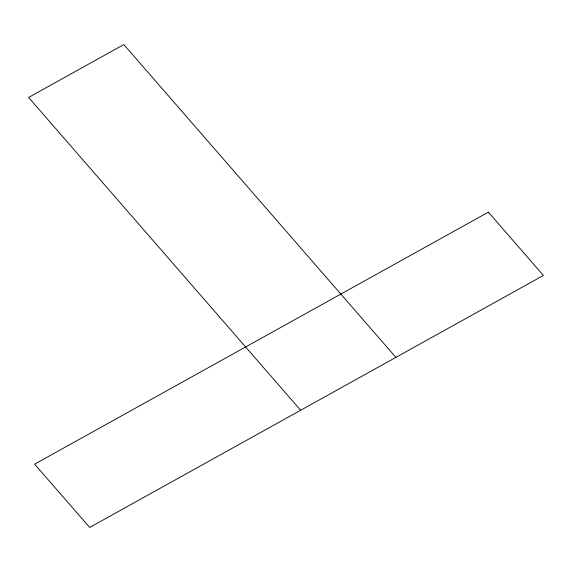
<?xml version="1.0" encoding="UTF-8"?>
<svg xmlns="http://www.w3.org/2000/svg" width="572" height="572" viewBox="0 0 572 572"><rect width="100%" height="100%" fill="white"/><g stroke="black" fill="none" stroke-linecap="round" stroke-linejoin="round"><path stroke-width="0.86" d="M395.896 357.371L123.831 44.559L28.6 97.447L300.657 410.26M488.359 212.162L34.62 464.157L89.668 527.441L543.4 275.447L488.359 212.162"/></g></svg>
